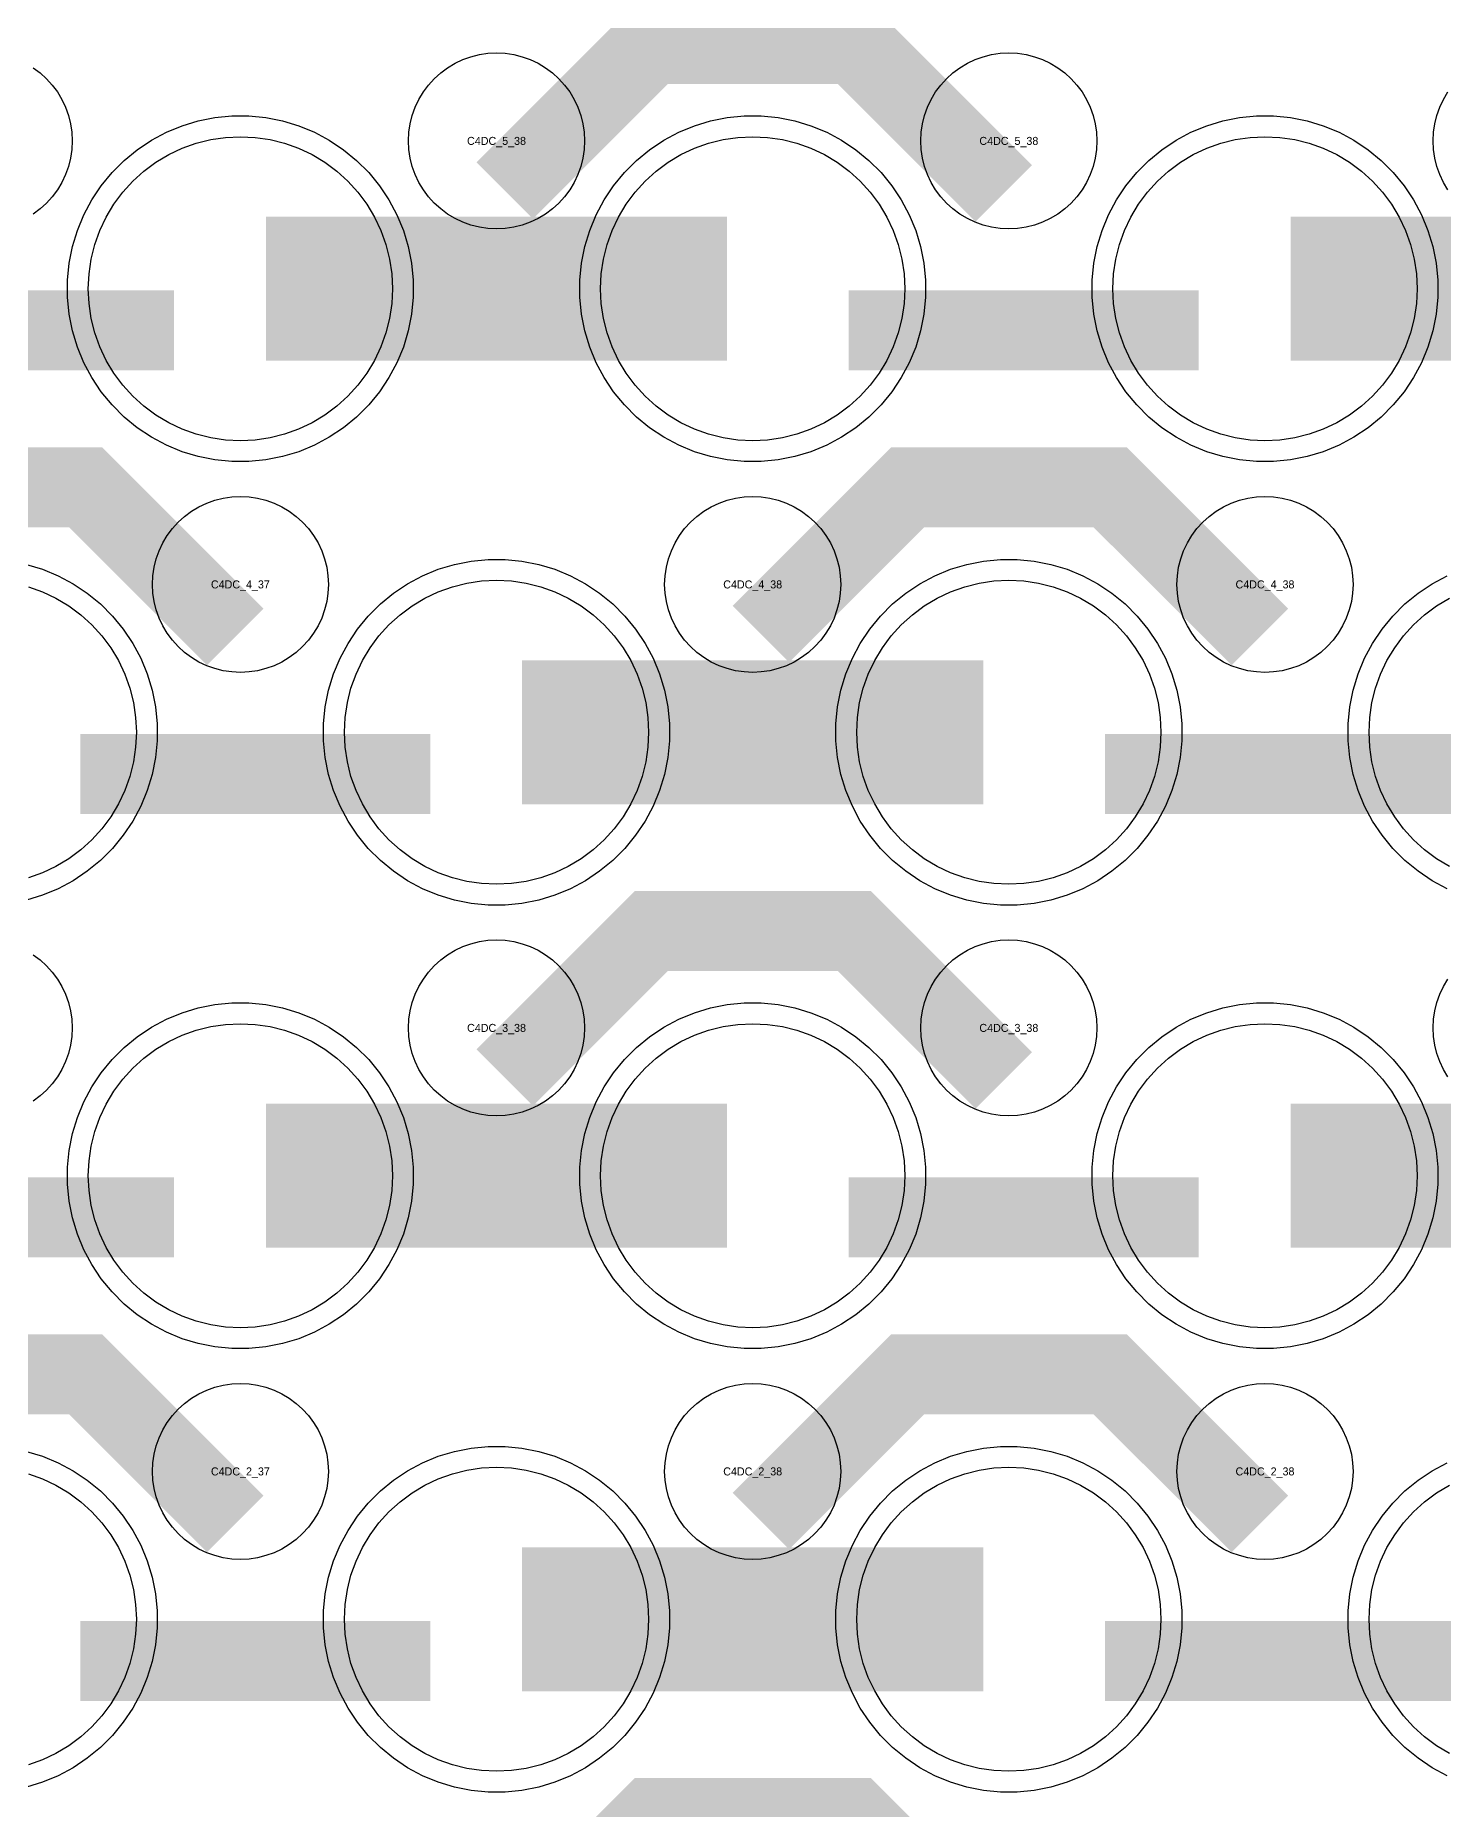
# Model space of a CAD drawing. Extents: x -11880 to 11880, y -14992 to 14992.
# Drawn here: x 16 to 456, y -14622 to -14068 of the extents above; entities that cross this region are included whole.
import ezdxf
from ezdxf.enums import TextEntityAlignment as Align

# ---------------------------------------------------------------- set-up
doc = ezdxf.new("R2010")
doc.units = 0
doc.header["$MEASUREMENT"] = 0
for name, color, linetype in [('GDS_775_DT_237', 138, 'CONTINUOUS'), ('RDL1_FS', 34, 'CONTINUOUS'), ('RDL_BS', 160, 'CONTINUOUS')]:
    doc.layers.add(name, color=color, linetype=linetype)

msp = doc.modelspace()

# ---------------------------------------------------------------- linework, layer by layer
at = {"layer": 'RDL1_FS', "color": 241, "true_color": 0xf7abae}
for points in [[(80, -14194.254), (75.343, -14194.025), (70.732, -14193.341), (66.209, -14192.209), (61.819, -14190.637), (57.605, -14188.645), (53.605, -14186.247), (49.86, -14183.469), (46.406, -14180.339), (43.276, -14176.885), (40.498, -14173.14), (38.1, -14169.14), (36.108, -14164.926), (34.536, -14160.536), (33.404, -14156.013), (32.72, -14151.402), (32.491, -14146.745), (32.72, -14142.088), (33.404, -14137.477), (34.536, -14132.954), (36.108, -14128.564), (38.1, -14124.35), (40.498, -14120.35), (43.276, -14116.605), (46.406, -14113.151), (49.86, -14110.021), (53.605, -14107.243), (57.605, -14104.845), (61.819, -14102.853), (66.209, -14101.281), (70.732, -14100.149), (75.343, -14099.465), (80, -14099.236), (84.657, -14099.465), (89.268, -14100.149), (93.791, -14101.281), (98.181, -14102.853), (102.395, -14104.845), (106.395, -14107.243), (110.14, -14110.021), (113.594, -14113.151), (116.724, -14116.605), (119.502, -14120.35), (121.9, -14124.35), (123.892, -14128.564), (125.464, -14132.954), (126.596, -14137.477), (127.28, -14142.088), (127.509, -14146.745), (127.28, -14151.402), (126.596, -14156.013), (125.464, -14160.536), (123.892, -14164.926), (121.9, -14169.14), (119.502, -14173.14), (116.724, -14176.885), (113.594, -14180.339), (110.14, -14183.469), (106.395, -14186.247), (102.395, -14188.645), (98.181, -14190.637), (93.791, -14192.209), (89.268, -14193.341), (84.657, -14194.025)], [(240, -14194.254), (235.343, -14194.025), (230.732, -14193.341), (226.209, -14192.209), (221.819, -14190.637), (217.605, -14188.645), (213.605, -14186.247), (209.86, -14183.469), (206.406, -14180.339), (203.276, -14176.885), (200.498, -14173.14), (198.1, -14169.14), (196.108, -14164.926), (194.536, -14160.536), (193.404, -14156.013), (192.72, -14151.402), (192.491, -14146.745), (192.72, -14142.088), (193.404, -14137.477), (194.536, -14132.954), (196.108, -14128.564), (198.1, -14124.35), (200.498, -14120.35), (203.276, -14116.605), (206.406, -14113.151), (209.86, -14110.021), (213.605, -14107.243), (217.605, -14104.845), (221.819, -14102.853), (226.209, -14101.281), (230.732, -14100.149), (235.343, -14099.465), (240, -14099.236), (244.657, -14099.465), (249.268, -14100.149), (253.791, -14101.281), (258.181, -14102.853), (262.395, -14104.845), (266.395, -14107.243), (270.14, -14110.021), (273.594, -14113.151), (276.724, -14116.605), (279.502, -14120.35), (281.9, -14124.35), (283.892, -14128.564), (285.464, -14132.954), (286.596, -14137.477), (287.28, -14142.088), (287.509, -14146.745), (287.28, -14151.402), (286.596, -14156.013), (285.464, -14160.536), (283.892, -14164.926), (281.9, -14169.14), (279.502, -14173.14), (276.724, -14176.885), (273.594, -14180.339), (270.14, -14183.469), (266.395, -14186.247), (262.395, -14188.645), (258.181, -14190.637), (253.791, -14192.209), (249.268, -14193.341), (244.657, -14194.025)], [(400, -14194.254), (395.343, -14194.025), (390.732, -14193.341), (386.209, -14192.209), (381.819, -14190.637), (377.605, -14188.645), (373.605, -14186.247), (369.86, -14183.469), (366.406, -14180.339), (363.276, -14176.885), (360.498, -14173.14), (358.1, -14169.14), (356.108, -14164.926), (354.536, -14160.536), (353.404, -14156.013), (352.72, -14151.402), (352.491, -14146.745), (352.72, -14142.088), (353.404, -14137.477), (354.536, -14132.954), (356.108, -14128.564), (358.1, -14124.35), (360.498, -14120.35), (363.276, -14116.605), (366.406, -14113.151), (369.86, -14110.021), (373.605, -14107.243), (377.605, -14104.845), (381.819, -14102.853), (386.209, -14101.281), (390.732, -14100.149), (395.343, -14099.465), (400, -14099.236), (404.657, -14099.465), (409.268, -14100.149), (413.791, -14101.281), (418.181, -14102.853), (422.395, -14104.845), (426.395, -14107.243), (430.14, -14110.021), (433.594, -14113.151), (436.724, -14116.605), (439.502, -14120.35), (441.9, -14124.35), (443.892, -14128.564), (445.464, -14132.954), (446.596, -14137.477), (447.28, -14142.088), (447.509, -14146.745), (447.28, -14151.402), (446.596, -14156.013), (445.464, -14160.536), (443.892, -14164.926), (441.9, -14169.14), (439.502, -14173.14), (436.724, -14176.885), (433.594, -14180.339), (430.14, -14183.469), (426.395, -14186.247), (422.395, -14188.645), (418.181, -14190.637), (413.791, -14192.209), (409.268, -14193.341), (404.657, -14194.025)], [(160, -14332.819), (155.343, -14332.59), (150.732, -14331.906), (146.209, -14330.774), (141.819, -14329.202), (137.605, -14327.21), (133.605, -14324.812), (129.86, -14322.034), (126.406, -14318.904), (123.276, -14315.45), (120.498, -14311.705), (118.1, -14307.705), (116.108, -14303.491), (114.536, -14299.101), (113.404, -14294.578), (112.72, -14289.967), (112.491, -14285.31), (112.72, -14280.653), (113.404, -14276.042), (114.536, -14271.519), (116.108, -14267.129), (118.1, -14262.915), (120.498, -14258.915), (123.276, -14255.17), (126.406, -14251.716), (129.86, -14248.586), (133.605, -14245.808), (137.605, -14243.41), (141.819, -14241.418), (146.209, -14239.846), (150.732, -14238.714), (155.343, -14238.03), (160, -14237.801), (164.657, -14238.03), (169.268, -14238.714), (173.791, -14239.846), (178.181, -14241.418), (182.395, -14243.41), (186.395, -14245.808), (190.14, -14248.586), (193.594, -14251.716), (196.724, -14255.17), (199.502, -14258.915), (201.9, -14262.915), (203.892, -14267.129), (205.464, -14271.519), (206.596, -14276.042), (207.28, -14280.653), (207.509, -14285.31), (207.28, -14289.967), (206.596, -14294.578), (205.464, -14299.101), (203.892, -14303.491), (201.9, -14307.705), (199.502, -14311.705), (196.724, -14315.45), (193.594, -14318.904), (190.14, -14322.034), (186.395, -14324.812), (182.395, -14327.21), (178.181, -14329.202), (173.791, -14330.774), (169.268, -14331.906), (164.657, -14332.59)], [(320, -14332.819), (315.343, -14332.59), (310.732, -14331.906), (306.209, -14330.774), (301.819, -14329.202), (297.605, -14327.21), (293.605, -14324.812), (289.86, -14322.034), (286.406, -14318.904), (283.276, -14315.45), (280.498, -14311.705), (278.1, -14307.705), (276.108, -14303.491), (274.536, -14299.101), (273.404, -14294.578), (272.72, -14289.967), (272.491, -14285.31), (272.72, -14280.653), (273.404, -14276.042), (274.536, -14271.519), (276.108, -14267.129), (278.1, -14262.915), (280.498, -14258.915), (283.276, -14255.17), (286.406, -14251.716), (289.86, -14248.586), (293.605, -14245.808), (297.605, -14243.41), (301.819, -14241.418), (306.209, -14239.846), (310.732, -14238.714), (315.343, -14238.03), (320, -14237.801), (324.657, -14238.03), (329.268, -14238.714), (333.791, -14239.846), (338.181, -14241.418), (342.395, -14243.41), (346.395, -14245.808), (350.14, -14248.586), (353.594, -14251.716), (356.724, -14255.17), (359.502, -14258.915), (361.9, -14262.915), (363.892, -14267.129), (365.464, -14271.519), (366.596, -14276.042), (367.28, -14280.653), (367.509, -14285.31), (367.28, -14289.967), (366.596, -14294.578), (365.464, -14299.101), (363.892, -14303.491), (361.9, -14307.705), (359.502, -14311.705), (356.724, -14315.45), (353.594, -14318.904), (350.14, -14322.034), (346.395, -14324.812), (342.395, -14327.21), (338.181, -14329.202), (333.791, -14330.774), (329.268, -14331.906), (324.657, -14332.59)], [(80, -14471.379), (75.343, -14471.15), (70.732, -14470.466), (66.209, -14469.334), (61.819, -14467.762), (57.605, -14465.77), (53.605, -14463.372), (49.86, -14460.594), (46.406, -14457.464), (43.276, -14454.01), (40.498, -14450.265), (38.1, -14446.265), (36.108, -14442.051), (34.536, -14437.661), (33.404, -14433.138), (32.72, -14428.527), (32.491, -14423.87), (32.72, -14419.213), (33.404, -14414.602), (34.536, -14410.079), (36.108, -14405.689), (38.1, -14401.475), (40.498, -14397.475), (43.276, -14393.73), (46.406, -14390.276), (49.86, -14387.146), (53.605, -14384.368), (57.605, -14381.97), (61.819, -14379.978), (66.209, -14378.406), (70.732, -14377.274), (75.343, -14376.59), (80, -14376.361), (84.657, -14376.59), (89.268, -14377.274), (93.791, -14378.406), (98.181, -14379.978), (102.395, -14381.97), (106.395, -14384.368), (110.14, -14387.146), (113.594, -14390.276), (116.724, -14393.73), (119.502, -14397.475), (121.9, -14401.475), (123.892, -14405.689), (125.464, -14410.079), (126.596, -14414.602), (127.28, -14419.213), (127.509, -14423.87), (127.28, -14428.527), (126.596, -14433.138), (125.464, -14437.661), (123.892, -14442.051), (121.9, -14446.265), (119.502, -14450.265), (116.724, -14454.01), (113.594, -14457.464), (110.14, -14460.594), (106.395, -14463.372), (102.395, -14465.77), (98.181, -14467.762), (93.791, -14469.334), (89.268, -14470.466), (84.657, -14471.15)], [(240, -14471.379), (235.343, -14471.15), (230.732, -14470.466), (226.209, -14469.334), (221.819, -14467.762), (217.605, -14465.77), (213.605, -14463.372), (209.86, -14460.594), (206.406, -14457.464), (203.276, -14454.01), (200.498, -14450.265), (198.1, -14446.265), (196.108, -14442.051), (194.536, -14437.661), (193.404, -14433.138), (192.72, -14428.527), (192.491, -14423.87), (192.72, -14419.213), (193.404, -14414.602), (194.536, -14410.079), (196.108, -14405.689), (198.1, -14401.475), (200.498, -14397.475), (203.276, -14393.73), (206.406, -14390.276), (209.86, -14387.146), (213.605, -14384.368), (217.605, -14381.97), (221.819, -14379.978), (226.209, -14378.406), (230.732, -14377.274), (235.343, -14376.59), (240, -14376.361), (244.657, -14376.59), (249.268, -14377.274), (253.791, -14378.406), (258.181, -14379.978), (262.395, -14381.97), (266.395, -14384.368), (270.14, -14387.146), (273.594, -14390.276), (276.724, -14393.73), (279.502, -14397.475), (281.9, -14401.475), (283.892, -14405.689), (285.464, -14410.079), (286.596, -14414.602), (287.28, -14419.213), (287.509, -14423.87), (287.28, -14428.527), (286.596, -14433.138), (285.464, -14437.661), (283.892, -14442.051), (281.9, -14446.265), (279.502, -14450.265), (276.724, -14454.01), (273.594, -14457.464), (270.14, -14460.594), (266.395, -14463.372), (262.395, -14465.77), (258.181, -14467.762), (253.791, -14469.334), (249.268, -14470.466), (244.657, -14471.15)], [(400, -14471.379), (395.343, -14471.15), (390.732, -14470.466), (386.209, -14469.334), (381.819, -14467.762), (377.605, -14465.77), (373.605, -14463.372), (369.86, -14460.594), (366.406, -14457.464), (363.276, -14454.01), (360.498, -14450.265), (358.1, -14446.265), (356.108, -14442.051), (354.536, -14437.661), (353.404, -14433.138), (352.72, -14428.527), (352.491, -14423.87), (352.72, -14419.213), (353.404, -14414.602), (354.536, -14410.079), (356.108, -14405.689), (358.1, -14401.475), (360.498, -14397.475), (363.276, -14393.73), (366.406, -14390.276), (369.86, -14387.146), (373.605, -14384.368), (377.605, -14381.97), (381.819, -14379.978), (386.209, -14378.406), (390.732, -14377.274), (395.343, -14376.59), (400, -14376.361), (404.657, -14376.59), (409.268, -14377.274), (413.791, -14378.406), (418.181, -14379.978), (422.395, -14381.97), (426.395, -14384.368), (430.14, -14387.146), (433.594, -14390.276), (436.724, -14393.73), (439.502, -14397.475), (441.9, -14401.475), (443.892, -14405.689), (445.464, -14410.079), (446.596, -14414.602), (447.28, -14419.213), (447.509, -14423.87), (447.28, -14428.527), (446.596, -14433.138), (445.464, -14437.661), (443.892, -14442.051), (441.9, -14446.265), (439.502, -14450.265), (436.724, -14454.01), (433.594, -14457.464), (430.14, -14460.594), (426.395, -14463.372), (422.395, -14465.77), (418.181, -14467.762), (413.791, -14469.334), (409.268, -14470.466), (404.657, -14471.15)], [(160, -14609.944), (155.343, -14609.715), (150.732, -14609.031), (146.209, -14607.899), (141.819, -14606.327), (137.605, -14604.335), (133.605, -14601.937), (129.86, -14599.159), (126.406, -14596.029), (123.276, -14592.575), (120.498, -14588.83), (118.1, -14584.83), (116.108, -14580.616), (114.536, -14576.226), (113.404, -14571.703), (112.72, -14567.092), (112.491, -14562.435), (112.72, -14557.778), (113.404, -14553.167), (114.536, -14548.644), (116.108, -14544.254), (118.1, -14540.04), (120.498, -14536.04), (123.276, -14532.295), (126.406, -14528.841), (129.86, -14525.711), (133.605, -14522.933), (137.605, -14520.535), (141.819, -14518.543), (146.209, -14516.971), (150.732, -14515.839), (155.343, -14515.155), (160, -14514.926), (164.657, -14515.155), (169.268, -14515.839), (173.791, -14516.971), (178.181, -14518.543), (182.395, -14520.535), (186.395, -14522.933), (190.14, -14525.711), (193.594, -14528.841), (196.724, -14532.295), (199.502, -14536.04), (201.9, -14540.04), (203.892, -14544.254), (205.464, -14548.644), (206.596, -14553.167), (207.28, -14557.778), (207.509, -14562.435), (207.28, -14567.092), (206.596, -14571.703), (205.464, -14576.226), (203.892, -14580.616), (201.9, -14584.83), (199.502, -14588.83), (196.724, -14592.575), (193.594, -14596.029), (190.14, -14599.159), (186.395, -14601.937), (182.395, -14604.335), (178.181, -14606.327), (173.791, -14607.899), (169.268, -14609.031), (164.657, -14609.715)], [(320, -14609.944), (315.343, -14609.715), (310.732, -14609.031), (306.209, -14607.899), (301.819, -14606.327), (297.605, -14604.335), (293.605, -14601.937), (289.86, -14599.159), (286.406, -14596.029), (283.276, -14592.575), (280.498, -14588.83), (278.1, -14584.83), (276.108, -14580.616), (274.536, -14576.226), (273.404, -14571.703), (272.72, -14567.092), (272.491, -14562.435), (272.72, -14557.778), (273.404, -14553.167), (274.536, -14548.644), (276.108, -14544.254), (278.1, -14540.04), (280.498, -14536.04), (283.276, -14532.295), (286.406, -14528.841), (289.86, -14525.711), (293.605, -14522.933), (297.605, -14520.535), (301.819, -14518.543), (306.209, -14516.971), (310.732, -14515.839), (315.343, -14515.155), (320, -14514.926), (324.657, -14515.155), (329.268, -14515.839), (333.791, -14516.971), (338.181, -14518.543), (342.395, -14520.535), (346.395, -14522.933), (350.14, -14525.711), (353.594, -14528.841), (356.724, -14532.295), (359.502, -14536.04), (361.9, -14540.04), (363.892, -14544.254), (365.464, -14548.644), (366.596, -14553.167), (367.28, -14557.778), (367.509, -14562.435), (367.28, -14567.092), (366.596, -14571.703), (365.464, -14576.226), (363.892, -14580.616), (361.9, -14584.83), (359.502, -14588.83), (356.724, -14592.575), (353.594, -14596.029), (350.14, -14599.159), (346.395, -14601.937), (342.395, -14604.335), (338.181, -14606.327), (333.791, -14607.899), (329.268, -14609.031), (324.657, -14609.715)]]:
    msp.add_lwpolyline(points, close=True, dxfattribs=at)
for points in [[(88.002, -14146.745, 45, 45, 0), (160.002, -14146.745, 45, 45, 0)], [(160.002, -14146.745, 45, 45, 0), (232.002, -14146.745, 45, 45, 0)], [(408.002, -14146.745, 45, 45, 0), (480.002, -14146.745, 45, 45, 0)], [(168.002, -14285.31, 45, 45, 0), (240.002, -14285.31, 45, 45, 0)], [(240.002, -14285.31, 45, 45, 0), (312.002, -14285.31, 45, 45, 0)], [(88.002, -14423.87, 45, 45, 0), (160.002, -14423.87, 45, 45, 0)], [(160.002, -14423.87, 45, 45, 0), (232.002, -14423.87, 45, 45, 0)], [(408.002, -14423.87, 45, 45, 0), (480.002, -14423.87, 45, 45, 0)], [(168.002, -14562.435, 45, 45, 0), (240.002, -14562.435, 45, 45, 0)], [(240.002, -14562.435, 45, 45, 0), (312.002, -14562.435, 45, 45, 0)]]:
    msp.add_lwpolyline(points, format="xyseb", dxfattribs=at)
for points in [[(13.791, -14239.846), (18.181, -14241.418), (22.395, -14243.41), (26.395, -14245.808), (30.14, -14248.586), (33.594, -14251.716), (36.724, -14255.17), (39.502, -14258.915), (41.9, -14262.915), (43.892, -14267.129), (45.464, -14271.519), (46.596, -14276.042), (47.28, -14280.653), (47.509, -14285.31), (47.28, -14289.967), (46.596, -14294.578), (45.464, -14299.101), (43.892, -14303.491), (41.9, -14307.705), (39.502, -14311.705), (36.724, -14315.45), (33.594, -14318.904), (30.14, -14322.034), (26.395, -14324.812), (22.395, -14327.21), (18.181, -14329.202), (13.791, -14330.774)], [(457.605, -14327.21), (453.605, -14324.812), (449.86, -14322.034), (446.406, -14318.904), (443.276, -14315.45), (440.498, -14311.705), (438.1, -14307.705), (436.108, -14303.491), (434.536, -14299.101), (433.404, -14294.578), (432.72, -14289.967), (432.491, -14285.31), (432.72, -14280.653), (433.404, -14276.042), (434.536, -14271.519), (436.108, -14267.129), (438.1, -14262.915), (440.498, -14258.915), (443.276, -14255.17), (446.406, -14251.716), (449.86, -14248.586), (453.605, -14245.808), (457.605, -14243.41)], [(13.791, -14516.971), (18.181, -14518.543), (22.395, -14520.535), (26.395, -14522.933), (30.14, -14525.711), (33.594, -14528.841), (36.724, -14532.295), (39.502, -14536.04), (41.9, -14540.04), (43.892, -14544.254), (45.464, -14548.644), (46.596, -14553.167), (47.28, -14557.778), (47.509, -14562.435), (47.28, -14567.092), (46.596, -14571.703), (45.464, -14576.226), (43.892, -14580.616), (41.9, -14584.83), (39.502, -14588.83), (36.724, -14592.575), (33.594, -14596.029), (30.14, -14599.159), (26.395, -14601.937), (22.395, -14604.335), (18.181, -14606.327), (13.791, -14607.899)], [(457.605, -14604.335), (453.605, -14601.937), (449.86, -14599.159), (446.406, -14596.029), (443.276, -14592.575), (440.498, -14588.83), (438.1, -14584.83), (436.108, -14580.616), (434.536, -14576.226), (433.404, -14571.703), (432.72, -14567.092), (432.491, -14562.435), (432.72, -14557.778), (433.404, -14553.167), (434.536, -14548.644), (436.108, -14544.254), (438.1, -14540.04), (440.498, -14536.04), (443.276, -14532.295), (446.406, -14528.841), (449.86, -14525.711), (453.605, -14522.933), (457.605, -14520.535)]]:
    msp.add_lwpolyline(points, dxfattribs=at)
at = {"layer": 'RDL_BS'}
for points in [[(162.562, -14116.059, 25, 25, 0), (208.377, -14070.244, 25, 25, 0), (241.93, -14070.244, 25, 25, 0)], [(318.401, -14116.958, 25, 25, 0), (271.687, -14070.244, 25, 25, 0), (241.929, -14070.244, 25, 25, 0)], [(78.401, -14255.523, 25, 25, 0), (31.687, -14208.809, 25, 25, 0), (1.929, -14208.809, 25, 25, 0)], [(242.562, -14254.624, 25, 25, 0), (288.377, -14208.809, 25, 25, 0), (321.93, -14208.809, 25, 25, 0)], [(398.401, -14255.523, 25, 25, 0), (351.687, -14208.809, 25, 25, 0), (321.929, -14208.809, 25, 25, 0)], [(162.562, -14393.184, 25, 25, 0), (208.377, -14347.369, 25, 25, 0), (241.93, -14347.369, 25, 25, 0)], [(318.401, -14394.083, 25, 25, 0), (271.687, -14347.369, 25, 25, 0), (241.929, -14347.369, 25, 25, 0)], [(78.401, -14532.648, 25, 25, 0), (31.687, -14485.934, 25, 25, 0), (1.929, -14485.934, 25, 25, 0)], [(242.562, -14531.749, 25, 25, 0), (288.377, -14485.934, 25, 25, 0), (321.93, -14485.934, 25, 25, 0)], [(398.401, -14532.648, 25, 25, 0), (351.687, -14485.934, 25, 25, 0), (321.929, -14485.934, 25, 25, 0)], [(162.562, -14670.314, 25, 25, 0), (208.377, -14624.499, 25, 25, 0), (241.93, -14624.499, 25, 25, 0)], [(318.401, -14671.213, 25, 25, 0), (271.687, -14624.499, 25, 25, 0), (241.929, -14624.499, 25, 25, 0)]]:
    msp.add_lwpolyline(points, format="xyseb", dxfattribs=at)
for points in [[(15.28, -14077.7), (17.443, -14079.303), (19.442, -14081.115), (21.254, -14083.114), (22.857, -14085.277), (24.25, -14087.601), (25.402, -14090.038), (26.309, -14092.573), (26.966, -14095.192), (27.362, -14097.864), (27.494, -14100.557), (27.362, -14103.25), (26.966, -14105.922), (26.309, -14108.541), (25.402, -14111.076), (24.25, -14113.513), (22.857, -14115.837), (21.254, -14118), (19.442, -14119.999), (17.443, -14121.811), (15.28, -14123.414)], [(457.143, -14115.837), (455.75, -14113.513), (454.598, -14111.076), (453.691, -14108.541), (453.034, -14105.922), (452.638, -14103.25), (452.506, -14100.557), (452.638, -14097.864), (453.034, -14095.192), (453.691, -14092.573), (454.598, -14090.038), (455.75, -14087.601), (457.143, -14085.277)], [(15.28, -14354.825), (17.443, -14356.428), (19.442, -14358.24), (21.254, -14360.239), (22.857, -14362.402), (24.25, -14364.726), (25.402, -14367.163), (26.309, -14369.698), (26.966, -14372.317), (27.362, -14374.989), (27.494, -14377.682), (27.362, -14380.375), (26.966, -14383.047), (26.309, -14385.666), (25.402, -14388.201), (24.25, -14390.638), (22.857, -14392.962), (21.254, -14395.125), (19.442, -14397.124), (17.443, -14398.936), (15.28, -14400.539)], [(457.143, -14392.962), (455.75, -14390.638), (454.598, -14388.201), (453.691, -14385.666), (453.034, -14383.047), (452.638, -14380.375), (452.506, -14377.682), (452.638, -14374.989), (453.034, -14372.317), (453.691, -14369.698), (454.598, -14367.163), (455.75, -14364.726), (457.143, -14362.402)]]:
    msp.add_lwpolyline(points, dxfattribs=at)
for points in [[(160, -14128.051), (157.307, -14127.919), (154.635, -14127.523), (152.016, -14126.866), (149.481, -14125.959), (147.044, -14124.807), (144.72, -14123.414), (142.557, -14121.811), (140.558, -14119.999), (138.746, -14118), (137.143, -14115.837), (135.75, -14113.513), (134.598, -14111.076), (133.691, -14108.541), (133.034, -14105.922), (132.638, -14103.25), (132.506, -14100.557), (132.638, -14097.864), (133.034, -14095.192), (133.691, -14092.573), (134.598, -14090.038), (135.75, -14087.601), (137.143, -14085.277), (138.746, -14083.114), (140.558, -14081.115), (142.557, -14079.303), (144.72, -14077.7), (147.044, -14076.307), (149.481, -14075.155), (152.016, -14074.248), (154.635, -14073.591), (157.307, -14073.195), (160, -14073.063), (162.693, -14073.195), (165.365, -14073.591), (167.984, -14074.248), (170.519, -14075.155), (172.956, -14076.307), (175.28, -14077.7), (177.443, -14079.303), (179.442, -14081.115), (181.254, -14083.114), (182.857, -14085.277), (184.25, -14087.601), (185.402, -14090.038), (186.309, -14092.573), (186.966, -14095.192), (187.362, -14097.864), (187.494, -14100.557), (187.362, -14103.25), (186.966, -14105.922), (186.309, -14108.541), (185.402, -14111.076), (184.25, -14113.513), (182.857, -14115.837), (181.254, -14118), (179.442, -14119.999), (177.443, -14121.811), (175.28, -14123.414), (172.956, -14124.807), (170.519, -14125.959), (167.984, -14126.866), (165.365, -14127.523), (162.693, -14127.919)], [(320, -14128.051), (317.307, -14127.919), (314.635, -14127.523), (312.016, -14126.866), (309.481, -14125.959), (307.044, -14124.807), (304.72, -14123.414), (302.557, -14121.811), (300.558, -14119.999), (298.746, -14118), (297.143, -14115.837), (295.75, -14113.513), (294.598, -14111.076), (293.691, -14108.541), (293.034, -14105.922), (292.638, -14103.25), (292.506, -14100.557), (292.638, -14097.864), (293.034, -14095.192), (293.691, -14092.573), (294.598, -14090.038), (295.75, -14087.601), (297.143, -14085.277), (298.746, -14083.114), (300.558, -14081.115), (302.557, -14079.303), (304.72, -14077.7), (307.044, -14076.307), (309.481, -14075.155), (312.016, -14074.248), (314.635, -14073.591), (317.307, -14073.195), (320, -14073.063), (322.693, -14073.195), (325.365, -14073.591), (327.984, -14074.248), (330.519, -14075.155), (332.956, -14076.307), (335.28, -14077.7), (337.443, -14079.303), (339.442, -14081.115), (341.254, -14083.114), (342.857, -14085.277), (344.25, -14087.601), (345.402, -14090.038), (346.309, -14092.573), (346.966, -14095.192), (347.362, -14097.864), (347.494, -14100.557), (347.362, -14103.25), (346.966, -14105.922), (346.309, -14108.541), (345.402, -14111.076), (344.25, -14113.513), (342.857, -14115.837), (341.254, -14118), (339.442, -14119.999), (337.443, -14121.811), (335.28, -14123.414), (332.956, -14124.807), (330.519, -14125.959), (327.984, -14126.866), (325.365, -14127.523), (322.693, -14127.919)], [(80, -14266.616), (77.307, -14266.484), (74.635, -14266.088), (72.016, -14265.431), (69.481, -14264.524), (67.044, -14263.372), (64.72, -14261.979), (62.557, -14260.376), (60.558, -14258.564), (58.746, -14256.565), (57.143, -14254.402), (55.75, -14252.078), (54.598, -14249.641), (53.691, -14247.106), (53.034, -14244.487), (52.638, -14241.815), (52.506, -14239.122), (52.638, -14236.429), (53.034, -14233.757), (53.691, -14231.138), (54.598, -14228.603), (55.75, -14226.166), (57.143, -14223.842), (58.746, -14221.679), (60.558, -14219.68), (62.557, -14217.868), (64.72, -14216.265), (67.044, -14214.872), (69.481, -14213.72), (72.016, -14212.813), (74.635, -14212.156), (77.307, -14211.76), (80, -14211.628), (82.693, -14211.76), (85.365, -14212.156), (87.984, -14212.813), (90.519, -14213.72), (92.956, -14214.872), (95.28, -14216.265), (97.443, -14217.868), (99.442, -14219.68), (101.254, -14221.679), (102.857, -14223.842), (104.25, -14226.166), (105.402, -14228.603), (106.309, -14231.138), (106.966, -14233.757), (107.362, -14236.429), (107.494, -14239.122), (107.362, -14241.815), (106.966, -14244.487), (106.309, -14247.106), (105.402, -14249.641), (104.25, -14252.078), (102.857, -14254.402), (101.254, -14256.565), (99.442, -14258.564), (97.443, -14260.376), (95.28, -14261.979), (92.956, -14263.372), (90.519, -14264.524), (87.984, -14265.431), (85.365, -14266.088), (82.693, -14266.484)], [(240, -14266.616), (237.307, -14266.484), (234.635, -14266.088), (232.016, -14265.431), (229.481, -14264.524), (227.044, -14263.372), (224.72, -14261.979), (222.557, -14260.376), (220.558, -14258.564), (218.746, -14256.565), (217.143, -14254.402), (215.75, -14252.078), (214.598, -14249.641), (213.691, -14247.106), (213.034, -14244.487), (212.638, -14241.815), (212.506, -14239.122), (212.638, -14236.429), (213.034, -14233.757), (213.691, -14231.138), (214.598, -14228.603), (215.75, -14226.166), (217.143, -14223.842), (218.746, -14221.679), (220.558, -14219.68), (222.557, -14217.868), (224.72, -14216.265), (227.044, -14214.872), (229.481, -14213.72), (232.016, -14212.813), (234.635, -14212.156), (237.307, -14211.76), (240, -14211.628), (242.693, -14211.76), (245.365, -14212.156), (247.984, -14212.813), (250.519, -14213.72), (252.956, -14214.872), (255.28, -14216.265), (257.443, -14217.868), (259.442, -14219.68), (261.254, -14221.679), (262.857, -14223.842), (264.25, -14226.166), (265.402, -14228.603), (266.309, -14231.138), (266.966, -14233.757), (267.362, -14236.429), (267.494, -14239.122), (267.362, -14241.815), (266.966, -14244.487), (266.309, -14247.106), (265.402, -14249.641), (264.25, -14252.078), (262.857, -14254.402), (261.254, -14256.565), (259.442, -14258.564), (257.443, -14260.376), (255.28, -14261.979), (252.956, -14263.372), (250.519, -14264.524), (247.984, -14265.431), (245.365, -14266.088), (242.693, -14266.484)], [(400, -14266.616), (397.307, -14266.484), (394.635, -14266.088), (392.016, -14265.431), (389.481, -14264.524), (387.044, -14263.372), (384.72, -14261.979), (382.557, -14260.376), (380.558, -14258.564), (378.746, -14256.565), (377.143, -14254.402), (375.75, -14252.078), (374.598, -14249.641), (373.691, -14247.106), (373.034, -14244.487), (372.638, -14241.815), (372.506, -14239.122), (372.638, -14236.429), (373.034, -14233.757), (373.691, -14231.138), (374.598, -14228.603), (375.75, -14226.166), (377.143, -14223.842), (378.746, -14221.679), (380.558, -14219.68), (382.557, -14217.868), (384.72, -14216.265), (387.044, -14214.872), (389.481, -14213.72), (392.016, -14212.813), (394.635, -14212.156), (397.307, -14211.76), (400, -14211.628), (402.693, -14211.76), (405.365, -14212.156), (407.984, -14212.813), (410.519, -14213.72), (412.956, -14214.872), (415.28, -14216.265), (417.443, -14217.868), (419.442, -14219.68), (421.254, -14221.679), (422.857, -14223.842), (424.25, -14226.166), (425.402, -14228.603), (426.309, -14231.138), (426.966, -14233.757), (427.362, -14236.429), (427.494, -14239.122), (427.362, -14241.815), (426.966, -14244.487), (426.309, -14247.106), (425.402, -14249.641), (424.25, -14252.078), (422.857, -14254.402), (421.254, -14256.565), (419.442, -14258.564), (417.443, -14260.376), (415.28, -14261.979), (412.956, -14263.372), (410.519, -14264.524), (407.984, -14265.431), (405.365, -14266.088), (402.693, -14266.484)], [(160, -14405.176), (157.307, -14405.044), (154.635, -14404.648), (152.016, -14403.991), (149.481, -14403.084), (147.044, -14401.932), (144.72, -14400.539), (142.557, -14398.936), (140.558, -14397.124), (138.746, -14395.125), (137.143, -14392.962), (135.75, -14390.638), (134.598, -14388.201), (133.691, -14385.666), (133.034, -14383.047), (132.638, -14380.375), (132.506, -14377.682), (132.638, -14374.989), (133.034, -14372.317), (133.691, -14369.698), (134.598, -14367.163), (135.75, -14364.726), (137.143, -14362.402), (138.746, -14360.239), (140.558, -14358.24), (142.557, -14356.428), (144.72, -14354.825), (147.044, -14353.432), (149.481, -14352.28), (152.016, -14351.373), (154.635, -14350.716), (157.307, -14350.32), (160, -14350.188), (162.693, -14350.32), (165.365, -14350.716), (167.984, -14351.373), (170.519, -14352.28), (172.956, -14353.432), (175.28, -14354.825), (177.443, -14356.428), (179.442, -14358.24), (181.254, -14360.239), (182.857, -14362.402), (184.25, -14364.726), (185.402, -14367.163), (186.309, -14369.698), (186.966, -14372.317), (187.362, -14374.989), (187.494, -14377.682), (187.362, -14380.375), (186.966, -14383.047), (186.309, -14385.666), (185.402, -14388.201), (184.25, -14390.638), (182.857, -14392.962), (181.254, -14395.125), (179.442, -14397.124), (177.443, -14398.936), (175.28, -14400.539), (172.956, -14401.932), (170.519, -14403.084), (167.984, -14403.991), (165.365, -14404.648), (162.693, -14405.044)], [(320, -14405.176), (317.307, -14405.044), (314.635, -14404.648), (312.016, -14403.991), (309.481, -14403.084), (307.044, -14401.932), (304.72, -14400.539), (302.557, -14398.936), (300.558, -14397.124), (298.746, -14395.125), (297.143, -14392.962), (295.75, -14390.638), (294.598, -14388.201), (293.691, -14385.666), (293.034, -14383.047), (292.638, -14380.375), (292.506, -14377.682), (292.638, -14374.989), (293.034, -14372.317), (293.691, -14369.698), (294.598, -14367.163), (295.75, -14364.726), (297.143, -14362.402), (298.746, -14360.239), (300.558, -14358.24), (302.557, -14356.428), (304.72, -14354.825), (307.044, -14353.432), (309.481, -14352.28), (312.016, -14351.373), (314.635, -14350.716), (317.307, -14350.32), (320, -14350.188), (322.693, -14350.32), (325.365, -14350.716), (327.984, -14351.373), (330.519, -14352.28), (332.956, -14353.432), (335.28, -14354.825), (337.443, -14356.428), (339.442, -14358.24), (341.254, -14360.239), (342.857, -14362.402), (344.25, -14364.726), (345.402, -14367.163), (346.309, -14369.698), (346.966, -14372.317), (347.362, -14374.989), (347.494, -14377.682), (347.362, -14380.375), (346.966, -14383.047), (346.309, -14385.666), (345.402, -14388.201), (344.25, -14390.638), (342.857, -14392.962), (341.254, -14395.125), (339.442, -14397.124), (337.443, -14398.936), (335.28, -14400.539), (332.956, -14401.932), (330.519, -14403.084), (327.984, -14403.991), (325.365, -14404.648), (322.693, -14405.044)], [(80, -14543.741), (77.307, -14543.609), (74.635, -14543.213), (72.016, -14542.556), (69.481, -14541.649), (67.044, -14540.497), (64.72, -14539.104), (62.557, -14537.501), (60.558, -14535.689), (58.746, -14533.69), (57.143, -14531.527), (55.75, -14529.203), (54.598, -14526.766), (53.691, -14524.231), (53.034, -14521.612), (52.638, -14518.94), (52.506, -14516.247), (52.638, -14513.554), (53.034, -14510.882), (53.691, -14508.263), (54.598, -14505.728), (55.75, -14503.291), (57.143, -14500.967), (58.746, -14498.804), (60.558, -14496.805), (62.557, -14494.993), (64.72, -14493.39), (67.044, -14491.997), (69.481, -14490.845), (72.016, -14489.938), (74.635, -14489.281), (77.307, -14488.885), (80, -14488.753), (82.693, -14488.885), (85.365, -14489.281), (87.984, -14489.938), (90.519, -14490.845), (92.956, -14491.997), (95.28, -14493.39), (97.443, -14494.993), (99.442, -14496.805), (101.254, -14498.804), (102.857, -14500.967), (104.25, -14503.291), (105.402, -14505.728), (106.309, -14508.263), (106.966, -14510.882), (107.362, -14513.554), (107.494, -14516.247), (107.362, -14518.94), (106.966, -14521.612), (106.309, -14524.231), (105.402, -14526.766), (104.25, -14529.203), (102.857, -14531.527), (101.254, -14533.69), (99.442, -14535.689), (97.443, -14537.501), (95.28, -14539.104), (92.956, -14540.497), (90.519, -14541.649), (87.984, -14542.556), (85.365, -14543.213), (82.693, -14543.609)], [(240, -14543.741), (237.307, -14543.609), (234.635, -14543.213), (232.016, -14542.556), (229.481, -14541.649), (227.044, -14540.497), (224.72, -14539.104), (222.557, -14537.501), (220.558, -14535.689), (218.746, -14533.69), (217.143, -14531.527), (215.75, -14529.203), (214.598, -14526.766), (213.691, -14524.231), (213.034, -14521.612), (212.638, -14518.94), (212.506, -14516.247), (212.638, -14513.554), (213.034, -14510.882), (213.691, -14508.263), (214.598, -14505.728), (215.75, -14503.291), (217.143, -14500.967), (218.746, -14498.804), (220.558, -14496.805), (222.557, -14494.993), (224.72, -14493.39), (227.044, -14491.997), (229.481, -14490.845), (232.016, -14489.938), (234.635, -14489.281), (237.307, -14488.885), (240, -14488.753), (242.693, -14488.885), (245.365, -14489.281), (247.984, -14489.938), (250.519, -14490.845), (252.956, -14491.997), (255.28, -14493.39), (257.443, -14494.993), (259.442, -14496.805), (261.254, -14498.804), (262.857, -14500.967), (264.25, -14503.291), (265.402, -14505.728), (266.309, -14508.263), (266.966, -14510.882), (267.362, -14513.554), (267.494, -14516.247), (267.362, -14518.94), (266.966, -14521.612), (266.309, -14524.231), (265.402, -14526.766), (264.25, -14529.203), (262.857, -14531.527), (261.254, -14533.69), (259.442, -14535.689), (257.443, -14537.501), (255.28, -14539.104), (252.956, -14540.497), (250.519, -14541.649), (247.984, -14542.556), (245.365, -14543.213), (242.693, -14543.609)], [(400, -14543.741), (397.307, -14543.609), (394.635, -14543.213), (392.016, -14542.556), (389.481, -14541.649), (387.044, -14540.497), (384.72, -14539.104), (382.557, -14537.501), (380.558, -14535.689), (378.746, -14533.69), (377.143, -14531.527), (375.75, -14529.203), (374.598, -14526.766), (373.691, -14524.231), (373.034, -14521.612), (372.638, -14518.94), (372.506, -14516.247), (372.638, -14513.554), (373.034, -14510.882), (373.691, -14508.263), (374.598, -14505.728), (375.75, -14503.291), (377.143, -14500.967), (378.746, -14498.804), (380.558, -14496.805), (382.557, -14494.993), (384.72, -14493.39), (387.044, -14491.997), (389.481, -14490.845), (392.016, -14489.938), (394.635, -14489.281), (397.307, -14488.885), (400, -14488.753), (402.693, -14488.885), (405.365, -14489.281), (407.984, -14489.938), (410.519, -14490.845), (412.956, -14491.997), (415.28, -14493.39), (417.443, -14494.993), (419.442, -14496.805), (421.254, -14498.804), (422.857, -14500.967), (424.25, -14503.291), (425.402, -14505.728), (426.309, -14508.263), (426.966, -14510.882), (427.362, -14513.554), (427.494, -14516.247), (427.362, -14518.94), (426.966, -14521.612), (426.309, -14524.231), (425.402, -14526.766), (424.25, -14529.203), (422.857, -14531.527), (421.254, -14533.69), (419.442, -14535.689), (417.443, -14537.501), (415.28, -14539.104), (412.956, -14540.497), (410.519, -14541.649), (407.984, -14542.556), (405.365, -14543.213), (402.693, -14543.609)]]:
    msp.add_lwpolyline(points, close=True, dxfattribs=at)
at = {"layer": 'RDL_BS', "color": 241, "true_color": 0xf7abae}
for points in [[(77.356, -14200.745), (72.062, -14200.228), (66.835, -14199.182), (61.795, -14197.651), (56.885, -14195.62), (52.223, -14193.128), (47.809, -14190.181), (43.708, -14186.819), (39.926, -14183.037), (36.564, -14178.936), (33.617, -14174.522), (31.125, -14169.86), (29.094, -14164.95), (27.563, -14159.91), (26.517, -14154.683), (26, -14149.389), (26, -14144.101), (26.517, -14138.807), (27.563, -14133.58), (29.094, -14128.54), (31.125, -14123.63), (33.617, -14118.968), (36.564, -14114.554), (39.926, -14110.453), (43.708, -14106.671), (47.809, -14103.309), (52.223, -14100.362), (56.885, -14097.87), (61.795, -14095.839), (66.835, -14094.308), (72.062, -14093.262), (77.356, -14092.745), (82.644, -14092.745), (87.938, -14093.262), (93.165, -14094.308), (98.205, -14095.839), (103.115, -14097.87), (107.777, -14100.362), (112.191, -14103.309), (116.292, -14106.671), (120.074, -14110.453), (123.436, -14114.554), (126.383, -14118.968), (128.875, -14123.63), (130.906, -14128.54), (132.437, -14133.58), (133.483, -14138.807), (134, -14144.101), (134, -14149.389), (133.483, -14154.683), (132.437, -14159.91), (130.906, -14164.95), (128.875, -14169.86), (126.383, -14174.522), (123.436, -14178.936), (120.074, -14183.037), (116.292, -14186.819), (112.191, -14190.181), (107.777, -14193.128), (103.115, -14195.62), (98.205, -14197.651), (93.165, -14199.182), (87.938, -14200.228), (82.644, -14200.745)], [(237.356, -14200.745), (232.062, -14200.228), (226.835, -14199.182), (221.795, -14197.651), (216.885, -14195.62), (212.223, -14193.128), (207.809, -14190.181), (203.708, -14186.819), (199.926, -14183.037), (196.564, -14178.936), (193.617, -14174.522), (191.125, -14169.86), (189.094, -14164.95), (187.563, -14159.91), (186.517, -14154.683), (186, -14149.389), (186, -14144.101), (186.517, -14138.807), (187.563, -14133.58), (189.094, -14128.54), (191.125, -14123.63), (193.617, -14118.968), (196.564, -14114.554), (199.926, -14110.453), (203.708, -14106.671), (207.809, -14103.309), (212.223, -14100.362), (216.885, -14097.87), (221.795, -14095.839), (226.835, -14094.308), (232.062, -14093.262), (237.356, -14092.745), (242.644, -14092.745), (247.938, -14093.262), (253.165, -14094.308), (258.205, -14095.839), (263.115, -14097.87), (267.777, -14100.362), (272.191, -14103.309), (276.292, -14106.671), (280.074, -14110.453), (283.436, -14114.554), (286.383, -14118.968), (288.875, -14123.63), (290.906, -14128.54), (292.437, -14133.58), (293.483, -14138.807), (294, -14144.101), (294, -14149.389), (293.483, -14154.683), (292.437, -14159.91), (290.906, -14164.95), (288.875, -14169.86), (286.383, -14174.522), (283.436, -14178.936), (280.074, -14183.037), (276.292, -14186.819), (272.191, -14190.181), (267.777, -14193.128), (263.115, -14195.62), (258.205, -14197.651), (253.165, -14199.182), (247.938, -14200.228), (242.644, -14200.745)], [(397.356, -14200.745), (392.062, -14200.228), (386.835, -14199.182), (381.795, -14197.651), (376.885, -14195.62), (372.223, -14193.128), (367.809, -14190.181), (363.708, -14186.819), (359.926, -14183.037), (356.564, -14178.936), (353.617, -14174.522), (351.125, -14169.86), (349.094, -14164.95), (347.563, -14159.91), (346.517, -14154.683), (346, -14149.389), (346, -14144.101), (346.517, -14138.807), (347.563, -14133.58), (349.094, -14128.54), (351.125, -14123.63), (353.617, -14118.968), (356.564, -14114.554), (359.926, -14110.453), (363.708, -14106.671), (367.809, -14103.309), (372.223, -14100.362), (376.885, -14097.87), (381.795, -14095.839), (386.835, -14094.308), (392.062, -14093.262), (397.356, -14092.745), (402.644, -14092.745), (407.938, -14093.262), (413.165, -14094.308), (418.205, -14095.839), (423.115, -14097.87), (427.777, -14100.362), (432.191, -14103.309), (436.292, -14106.671), (440.074, -14110.453), (443.436, -14114.554), (446.383, -14118.968), (448.875, -14123.63), (450.906, -14128.54), (452.437, -14133.58), (453.483, -14138.807), (454, -14144.101), (454, -14149.389), (453.483, -14154.683), (452.437, -14159.91), (450.906, -14164.95), (448.875, -14169.86), (446.383, -14174.522), (443.436, -14178.936), (440.074, -14183.037), (436.292, -14186.819), (432.191, -14190.181), (427.777, -14193.128), (423.115, -14195.62), (418.205, -14197.651), (413.165, -14199.182), (407.938, -14200.228), (402.644, -14200.745)], [(157.356, -14339.31), (152.062, -14338.793), (146.835, -14337.747), (141.795, -14336.216), (136.885, -14334.185), (132.223, -14331.693), (127.809, -14328.746), (123.708, -14325.384), (119.926, -14321.602), (116.564, -14317.501), (113.617, -14313.087), (111.125, -14308.425), (109.094, -14303.515), (107.563, -14298.475), (106.517, -14293.248), (106, -14287.954), (106, -14282.666), (106.517, -14277.372), (107.563, -14272.145), (109.094, -14267.105), (111.125, -14262.195), (113.617, -14257.533), (116.564, -14253.119), (119.926, -14249.018), (123.708, -14245.236), (127.809, -14241.874), (132.223, -14238.927), (136.885, -14236.435), (141.795, -14234.404), (146.835, -14232.873), (152.062, -14231.827), (157.356, -14231.31), (162.644, -14231.31), (167.938, -14231.827), (173.165, -14232.873), (178.205, -14234.404), (183.115, -14236.435), (187.777, -14238.927), (192.191, -14241.874), (196.292, -14245.236), (200.074, -14249.018), (203.436, -14253.119), (206.383, -14257.533), (208.875, -14262.195), (210.906, -14267.105), (212.437, -14272.145), (213.483, -14277.372), (214, -14282.666), (214, -14287.954), (213.483, -14293.248), (212.437, -14298.475), (210.906, -14303.515), (208.875, -14308.425), (206.383, -14313.087), (203.436, -14317.501), (200.074, -14321.602), (196.292, -14325.384), (192.191, -14328.746), (187.777, -14331.693), (183.115, -14334.185), (178.205, -14336.216), (173.165, -14337.747), (167.938, -14338.793), (162.644, -14339.31)], [(317.356, -14339.31), (312.062, -14338.793), (306.835, -14337.747), (301.795, -14336.216), (296.885, -14334.185), (292.223, -14331.693), (287.809, -14328.746), (283.708, -14325.384), (279.926, -14321.602), (276.564, -14317.501), (273.617, -14313.087), (271.125, -14308.425), (269.094, -14303.515), (267.563, -14298.475), (266.517, -14293.248), (266, -14287.954), (266, -14282.666), (266.517, -14277.372), (267.563, -14272.145), (269.094, -14267.105), (271.125, -14262.195), (273.617, -14257.533), (276.564, -14253.119), (279.926, -14249.018), (283.708, -14245.236), (287.809, -14241.874), (292.223, -14238.927), (296.885, -14236.435), (301.795, -14234.404), (306.835, -14232.873), (312.062, -14231.827), (317.356, -14231.31), (322.644, -14231.31), (327.938, -14231.827), (333.165, -14232.873), (338.205, -14234.404), (343.115, -14236.435), (347.777, -14238.927), (352.191, -14241.874), (356.292, -14245.236), (360.074, -14249.018), (363.436, -14253.119), (366.383, -14257.533), (368.875, -14262.195), (370.906, -14267.105), (372.437, -14272.145), (373.483, -14277.372), (374, -14282.666), (374, -14287.954), (373.483, -14293.248), (372.437, -14298.475), (370.906, -14303.515), (368.875, -14308.425), (366.383, -14313.087), (363.436, -14317.501), (360.074, -14321.602), (356.292, -14325.384), (352.191, -14328.746), (347.777, -14331.693), (343.115, -14334.185), (338.205, -14336.216), (333.165, -14337.747), (327.938, -14338.793), (322.644, -14339.31)], [(77.356, -14477.87), (72.062, -14477.353), (66.835, -14476.307), (61.795, -14474.776), (56.885, -14472.745), (52.223, -14470.253), (47.809, -14467.306), (43.708, -14463.944), (39.926, -14460.162), (36.564, -14456.061), (33.617, -14451.647), (31.125, -14446.985), (29.094, -14442.075), (27.563, -14437.035), (26.517, -14431.808), (26, -14426.514), (26, -14421.226), (26.517, -14415.932), (27.563, -14410.705), (29.094, -14405.665), (31.125, -14400.755), (33.617, -14396.093), (36.564, -14391.679), (39.926, -14387.578), (43.708, -14383.796), (47.809, -14380.434), (52.223, -14377.487), (56.885, -14374.995), (61.795, -14372.964), (66.835, -14371.433), (72.062, -14370.387), (77.356, -14369.87), (82.644, -14369.87), (87.938, -14370.387), (93.165, -14371.433), (98.205, -14372.964), (103.115, -14374.995), (107.777, -14377.487), (112.191, -14380.434), (116.292, -14383.796), (120.074, -14387.578), (123.436, -14391.679), (126.383, -14396.093), (128.875, -14400.755), (130.906, -14405.665), (132.437, -14410.705), (133.483, -14415.932), (134, -14421.226), (134, -14426.514), (133.483, -14431.808), (132.437, -14437.035), (130.906, -14442.075), (128.875, -14446.985), (126.383, -14451.647), (123.436, -14456.061), (120.074, -14460.162), (116.292, -14463.944), (112.191, -14467.306), (107.777, -14470.253), (103.115, -14472.745), (98.205, -14474.776), (93.165, -14476.307), (87.938, -14477.353), (82.644, -14477.87)], [(237.356, -14477.87), (232.062, -14477.353), (226.835, -14476.307), (221.795, -14474.776), (216.885, -14472.745), (212.223, -14470.253), (207.809, -14467.306), (203.708, -14463.944), (199.926, -14460.162), (196.564, -14456.061), (193.617, -14451.647), (191.125, -14446.985), (189.094, -14442.075), (187.563, -14437.035), (186.517, -14431.808), (186, -14426.514), (186, -14421.226), (186.517, -14415.932), (187.563, -14410.705), (189.094, -14405.665), (191.125, -14400.755), (193.617, -14396.093), (196.564, -14391.679), (199.926, -14387.578), (203.708, -14383.796), (207.809, -14380.434), (212.223, -14377.487), (216.885, -14374.995), (221.795, -14372.964), (226.835, -14371.433), (232.062, -14370.387), (237.356, -14369.87), (242.644, -14369.87), (247.938, -14370.387), (253.165, -14371.433), (258.205, -14372.964), (263.115, -14374.995), (267.777, -14377.487), (272.191, -14380.434), (276.292, -14383.796), (280.074, -14387.578), (283.436, -14391.679), (286.383, -14396.093), (288.875, -14400.755), (290.906, -14405.665), (292.437, -14410.705), (293.483, -14415.932), (294, -14421.226), (294, -14426.514), (293.483, -14431.808), (292.437, -14437.035), (290.906, -14442.075), (288.875, -14446.985), (286.383, -14451.647), (283.436, -14456.061), (280.074, -14460.162), (276.292, -14463.944), (272.191, -14467.306), (267.777, -14470.253), (263.115, -14472.745), (258.205, -14474.776), (253.165, -14476.307), (247.938, -14477.353), (242.644, -14477.87)], [(397.356, -14477.87), (392.062, -14477.353), (386.835, -14476.307), (381.795, -14474.776), (376.885, -14472.745), (372.223, -14470.253), (367.809, -14467.306), (363.708, -14463.944), (359.926, -14460.162), (356.564, -14456.061), (353.617, -14451.647), (351.125, -14446.985), (349.094, -14442.075), (347.563, -14437.035), (346.517, -14431.808), (346, -14426.514), (346, -14421.226), (346.517, -14415.932), (347.563, -14410.705), (349.094, -14405.665), (351.125, -14400.755), (353.617, -14396.093), (356.564, -14391.679), (359.926, -14387.578), (363.708, -14383.796), (367.809, -14380.434), (372.223, -14377.487), (376.885, -14374.995), (381.795, -14372.964), (386.835, -14371.433), (392.062, -14370.387), (397.356, -14369.87), (402.644, -14369.87), (407.938, -14370.387), (413.165, -14371.433), (418.205, -14372.964), (423.115, -14374.995), (427.777, -14377.487), (432.191, -14380.434), (436.292, -14383.796), (440.074, -14387.578), (443.436, -14391.679), (446.383, -14396.093), (448.875, -14400.755), (450.906, -14405.665), (452.437, -14410.705), (453.483, -14415.932), (454, -14421.226), (454, -14426.514), (453.483, -14431.808), (452.437, -14437.035), (450.906, -14442.075), (448.875, -14446.985), (446.383, -14451.647), (443.436, -14456.061), (440.074, -14460.162), (436.292, -14463.944), (432.191, -14467.306), (427.777, -14470.253), (423.115, -14472.745), (418.205, -14474.776), (413.165, -14476.307), (407.938, -14477.353), (402.644, -14477.87)], [(157.356, -14616.435), (152.062, -14615.918), (146.835, -14614.872), (141.795, -14613.341), (136.885, -14611.31), (132.223, -14608.818), (127.809, -14605.871), (123.708, -14602.509), (119.926, -14598.727), (116.564, -14594.626), (113.617, -14590.212), (111.125, -14585.55), (109.094, -14580.64), (107.563, -14575.6), (106.517, -14570.373), (106, -14565.079), (106, -14559.791), (106.517, -14554.497), (107.563, -14549.27), (109.094, -14544.23), (111.125, -14539.32), (113.617, -14534.658), (116.564, -14530.244), (119.926, -14526.143), (123.708, -14522.361), (127.809, -14518.999), (132.223, -14516.052), (136.885, -14513.56), (141.795, -14511.529), (146.835, -14509.998), (152.062, -14508.952), (157.356, -14508.435), (162.644, -14508.435), (167.938, -14508.952), (173.165, -14509.998), (178.205, -14511.529), (183.115, -14513.56), (187.777, -14516.052), (192.191, -14518.999), (196.292, -14522.361), (200.074, -14526.143), (203.436, -14530.244), (206.383, -14534.658), (208.875, -14539.32), (210.906, -14544.23), (212.437, -14549.27), (213.483, -14554.497), (214, -14559.791), (214, -14565.079), (213.483, -14570.373), (212.437, -14575.6), (210.906, -14580.64), (208.875, -14585.55), (206.383, -14590.212), (203.436, -14594.626), (200.074, -14598.727), (196.292, -14602.509), (192.191, -14605.871), (187.777, -14608.818), (183.115, -14611.31), (178.205, -14613.341), (173.165, -14614.872), (167.938, -14615.918), (162.644, -14616.435)], [(317.356, -14616.435), (312.062, -14615.918), (306.835, -14614.872), (301.795, -14613.341), (296.885, -14611.31), (292.223, -14608.818), (287.809, -14605.871), (283.708, -14602.509), (279.926, -14598.727), (276.564, -14594.626), (273.617, -14590.212), (271.125, -14585.55), (269.094, -14580.64), (267.563, -14575.6), (266.517, -14570.373), (266, -14565.079), (266, -14559.791), (266.517, -14554.497), (267.563, -14549.27), (269.094, -14544.23), (271.125, -14539.32), (273.617, -14534.658), (276.564, -14530.244), (279.926, -14526.143), (283.708, -14522.361), (287.809, -14518.999), (292.223, -14516.052), (296.885, -14513.56), (301.795, -14511.529), (306.835, -14509.998), (312.062, -14508.952), (317.356, -14508.435), (322.644, -14508.435), (327.938, -14508.952), (333.165, -14509.998), (338.205, -14511.529), (343.115, -14513.56), (347.777, -14516.052), (352.191, -14518.999), (356.292, -14522.361), (360.074, -14526.143), (363.436, -14530.244), (366.383, -14534.658), (368.875, -14539.32), (370.906, -14544.23), (372.437, -14549.27), (373.483, -14554.497), (374, -14559.791), (374, -14565.079), (373.483, -14570.373), (372.437, -14575.6), (370.906, -14580.64), (368.875, -14585.55), (366.383, -14590.212), (363.436, -14594.626), (360.074, -14598.727), (356.292, -14602.509), (352.191, -14605.871), (347.777, -14608.818), (343.115, -14611.31), (338.205, -14613.341), (333.165, -14614.872), (327.938, -14615.918), (322.644, -14616.435)]]:
    msp.add_lwpolyline(points, close=True, dxfattribs=at)
for points in [[(-49.984, -14159.758, 25, 25, 0), (59.281, -14159.758, 25, 25, 0)], [(270.016, -14159.758, 25, 25, 0), (379.281, -14159.758, 25, 25, 0)], [(30.016, -14298.323, 25, 25, 0), (139.281, -14298.323, 25, 25, 0)], [(350.016, -14298.323, 25, 25, 0), (459.281, -14298.323, 25, 25, 0)], [(-49.984, -14436.883, 25, 25, 0), (59.281, -14436.883, 25, 25, 0)], [(270.016, -14436.883, 25, 25, 0), (379.281, -14436.883, 25, 25, 0)], [(30.016, -14575.448, 25, 25, 0), (139.281, -14575.448, 25, 25, 0)], [(350.016, -14575.448, 25, 25, 0), (459.281, -14575.448, 25, 25, 0)]]:
    msp.add_lwpolyline(points, format="xyseb", dxfattribs=at)
for points in [[(13.165, -14232.873), (18.205, -14234.404), (23.115, -14236.435), (27.777, -14238.927), (32.191, -14241.874), (36.292, -14245.236), (40.074, -14249.018), (43.436, -14253.119), (46.383, -14257.533), (48.875, -14262.195), (50.906, -14267.105), (52.437, -14272.145), (53.483, -14277.372), (54, -14282.666), (54, -14287.954), (53.483, -14293.248), (52.437, -14298.475), (50.906, -14303.515), (48.875, -14308.425), (46.383, -14313.087), (43.436, -14317.501), (40.074, -14321.602), (36.292, -14325.384), (32.191, -14328.746), (27.777, -14331.693), (23.115, -14334.185), (18.205, -14336.216), (13.165, -14337.747)], [(456.885, -14334.185), (452.223, -14331.693), (447.809, -14328.746), (443.708, -14325.384), (439.926, -14321.602), (436.564, -14317.501), (433.617, -14313.087), (431.125, -14308.425), (429.094, -14303.515), (427.563, -14298.475), (426.517, -14293.248), (426, -14287.954), (426, -14282.666), (426.517, -14277.372), (427.563, -14272.145), (429.094, -14267.105), (431.125, -14262.195), (433.617, -14257.533), (436.564, -14253.119), (439.926, -14249.018), (443.708, -14245.236), (447.809, -14241.874), (452.223, -14238.927), (456.885, -14236.435)], [(13.165, -14509.998), (18.205, -14511.529), (23.115, -14513.56), (27.777, -14516.052), (32.191, -14518.999), (36.292, -14522.361), (40.074, -14526.143), (43.436, -14530.244), (46.383, -14534.658), (48.875, -14539.32), (50.906, -14544.23), (52.437, -14549.27), (53.483, -14554.497), (54, -14559.791), (54, -14565.079), (53.483, -14570.373), (52.437, -14575.6), (50.906, -14580.64), (48.875, -14585.55), (46.383, -14590.212), (43.436, -14594.626), (40.074, -14598.727), (36.292, -14602.509), (32.191, -14605.871), (27.777, -14608.818), (23.115, -14611.31), (18.205, -14613.341), (13.165, -14614.872)], [(456.885, -14611.31), (452.223, -14608.818), (447.809, -14605.871), (443.708, -14602.509), (439.926, -14598.727), (436.564, -14594.626), (433.617, -14590.212), (431.125, -14585.55), (429.094, -14580.64), (427.563, -14575.6), (426.517, -14570.373), (426, -14565.079), (426, -14559.791), (426.517, -14554.497), (427.563, -14549.27), (429.094, -14544.23), (431.125, -14539.32), (433.617, -14534.658), (436.564, -14530.244), (439.926, -14526.143), (443.708, -14522.361), (447.809, -14518.999), (452.223, -14516.052), (456.885, -14513.56)]]:
    msp.add_lwpolyline(points, dxfattribs=at)

# ---------------------------------------------------------------- texts
at = {"layer": 'GDS_775_DT_237'}
for s, p in [('C4DC_5_38', (160, -14100.557)), ('C4DC_5_38', (160, -14100.557)), ('C4DC_5_38', (320, -14100.557)), ('C4DC_5_38', (320, -14100.557)), ('C4DC_4_37', (80, -14239.122)), ('C4DC_4_37', (80, -14239.122)), ('C4DC_4_38', (240, -14239.122)), ('C4DC_4_38', (240, -14239.122)), ('C4DC_4_38', (400, -14239.122)), ('C4DC_4_38', (400, -14239.122)), ('C4DC_3_38', (160, -14377.682)), ('C4DC_3_38', (160, -14377.682)), ('C4DC_3_38', (320, -14377.682)), ('C4DC_3_38', (320, -14377.682)), ('C4DC_2_37', (80, -14516.247)), ('C4DC_2_37', (80, -14516.247)), ('C4DC_2_38', (240, -14516.247)), ('C4DC_2_38', (240, -14516.247)), ('C4DC_2_38', (400, -14516.247)), ('C4DC_2_38', (400, -14516.247))]:
    msp.add_text(s, height=2.5, dxfattribs=at).set_placement(p, align=Align.MIDDLE_CENTER)

doc.saveas('drawing.dxf')
